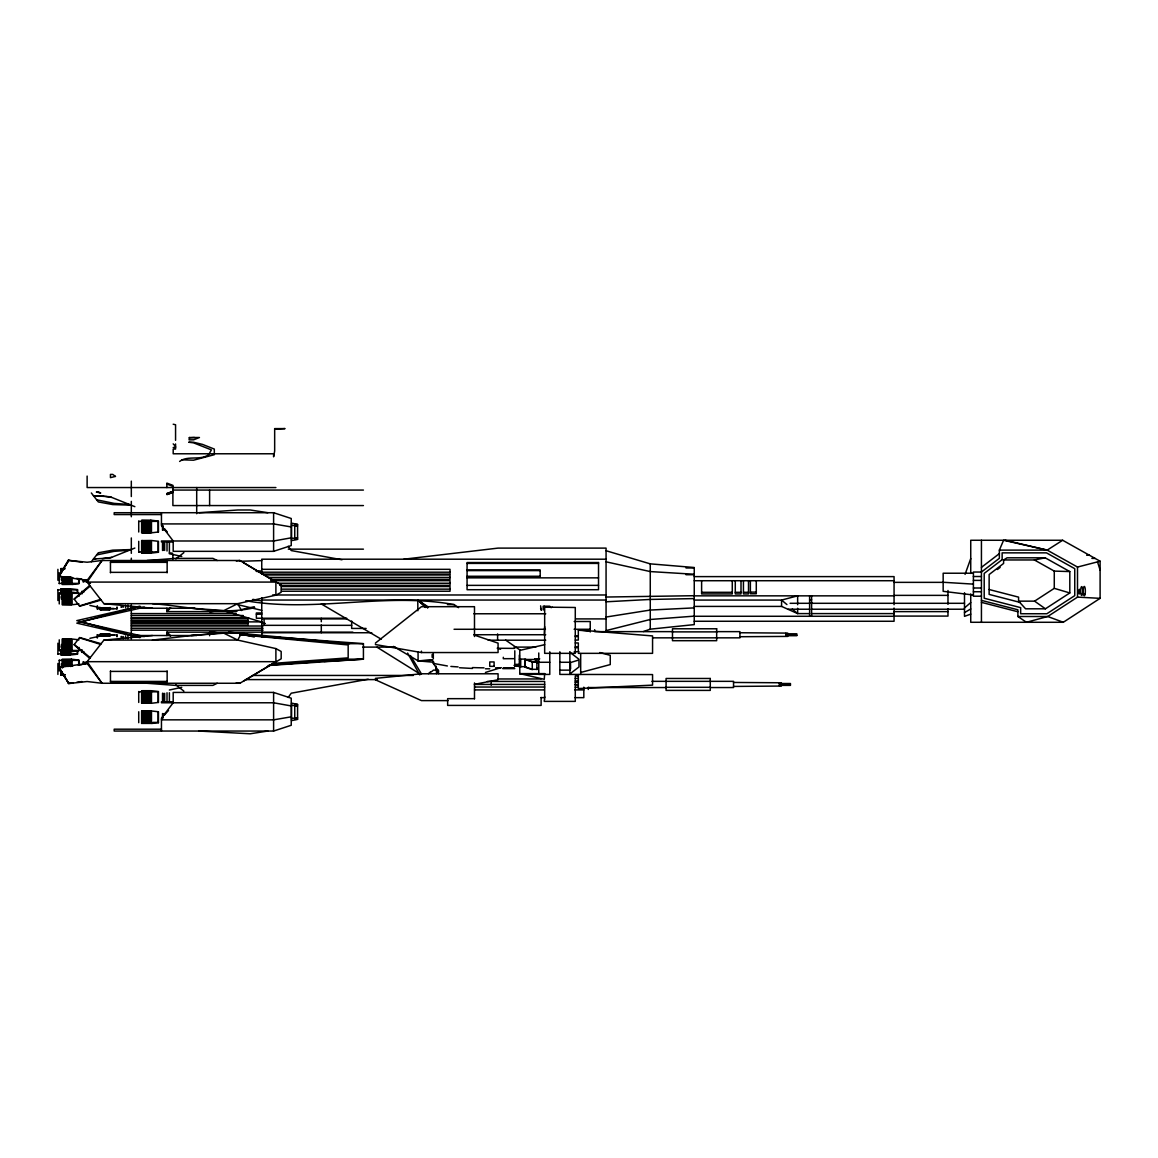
<?xml version="1.0" encoding="UTF-8"?>
<svg xmlns="http://www.w3.org/2000/svg" width="1158" height="1158" viewBox="0 0 1158 1158"><rect width="100%" height="100%" fill="white"/><g stroke="black" fill="none" stroke-linecap="round" stroke-linejoin="round"><path stroke-width="1.5" d="M438.129 670.641L436.016 669.946L436.001 666.371M965.063 574.368L970.737 558.576M981.434 596.211L973.4 596.211L973.4 572.038L981.434 572.038L999.368 558.301L999.368 550.108L1003.581 540.265L1047.194 550.108L1077.505 567.058L1100.1 561.21L1100.1 598.339L1063.29 622.28L970.737 622.28L970.737 593.967M436.016 669.845L436.262 666.357M241.052 634.063L254.195 636.987L254.673 636.133L241.53 633.194L237.708 640.084L103.93 640.084L87.125 661.681L87.125 664.099M90.469 583.429L87.125 582.083L102.005 560.501L87.125 562.238L68.264 560.313L58.783 576.25L87.125 580.361L102.005 560.501L239.88 560.501L281.177 584.964L281.177 592.288L275.894 595.154L237.708 603.68L103.93 603.68L87.125 582.083L87.125 579.666M58.783 576.887L68.872 560.197L58.783 576.25L62.315 576.684M288.168 697.463L291.266 693.193L368.215 679.225M91.337 561.746L98.314 552.786L112.731 550.151L131.042 549.572M170.414 607.661L166.853 611.612L236.464 611.612M164.986 714.341L168.503 710.476M170.631 607.892L166.853 611.612L166.853 608.24M89.716 585.427L74.04 598.99L79.67 606.227L101.093 600.047M964.498 607.95L970.737 602.58M74.242 599.251L90.237 586.093M428.388 673.652L430.544 671.886M431.283 671.901L433.454 670.135L436.523 670.135L436.523 673.652M375.366 643.139L421.454 606.691L474.49 606.691L474.49 636.524M179.62 461.449C187.437 455.268 199.625 460.667 208.527 454.92L211.393 449.897L193.545 442.834L188.696 442.24L193.545 442.24L202.549 444.411L214.317 449.072L214.317 454.689L193.545 460.204L181.748 459.798M175.842 558.909L183.876 552.656M569.881 673.942L578.957 666.965L578.957 659.249L569.881 652.258M981.434 567.362L999.426 553.567M997.414 569.504L1000.165 567.391M243.527 562.687L272.246 579.897M989.135 589.523L1018.577 597.137L1018.577 601.147L1034.586 601.147L1054.272 588.351L1069.804 592.954L1069.804 571.574L1045.182 557.809L1007.069 557.809L1003.61 559.965L1003.61 563.439L989.135 574.542L989.135 594.401L1020.386 602.478M1018.577 601.147L1025.597 608.804L1045.413 608.804L1069.804 592.954M1100.1 598.339L1077.505 597.123L1047.7 616.505L1026.48 622.28L1017.896 616.505L1017.896 609.788L981.434 600.365M999.368 550.108L1047.194 550.108L1062.653 540.265L1100.1 561.21M275.894 648.596L275.894 661.681L87.125 661.681L102.005 683.263L87.125 663.404L58.783 667.515L68.872 683.567L87.125 681.526L102.005 683.263L239.88 683.263L281.177 658.801L281.177 651.476L275.894 648.596L237.708 640.084L223.87 633.194L191.359 635.525L152.451 640.084M964.498 612.596L970.737 608.963M217.226 683.263L212.898 685.391L175.437 685.391L147.095 683.263M96.635 554.928L114.077 551.353L129.493 550.195M134.849 548.052L110.111 557.953L93.451 559.024M194.428 437.507L189.376 437.854M172.889 491.339L166.853 493.598L172.889 491.528M172.889 492.309L166.853 494.567L172.889 492.512M970.737 614.131L964.498 616.36L964.498 592.751M643.457 631.53L650.26 629.17L694.25 624.611L694.25 567.507L650.26 563.859L606.068 550.73M161.454 512.719L161.454 525.573L173.193 540.989L173.193 551.338L273.606 551.338L291.237 545.563L291.237 518.495L273.606 512.719L114.193 512.719L114.193 514.572L161.454 514.572M161.454 729.193L114.193 729.193L114.193 731.045L273.606 731.045L291.237 725.27L291.237 698.202L273.606 692.426L173.193 692.426L173.193 702.776L161.454 718.192L161.454 731.045M578.247 660.19L570.489 662.55L570.59 668.948M79.468 605.952L100.572 599.381M485.434 672.451L500.574 667.746L498.403 667.804A478.5 435.075 0 0 1 495.523 667.833M135.298 607.226L76.819 623.149L139.959 637.609M580.679 672.465L610.252 664.576L610.252 655.341L599.815 652.547M606.068 630.603L650.26 619.487L694.25 616.143M544.665 644.688L519.783 650.391L519.783 657.99M139.959 606.155L76.819 620.616L135.298 636.538M144.374 607.183L80.061 621.904L144.374 636.567M241.052 609.701L254.195 606.763L254.673 607.632C221.077 615.709 186.221 606.068 152.451 603.68M297.577 539.339L291.584 540.656L291.584 523.126L297.577 524.444L297.577 539.339L294.754 539.339M297.577 719.321L291.584 720.638L291.584 703.109L297.577 704.426L297.577 719.321L294.754 719.321M93.798 496.145L104.061 496.058M89.919 638.319L104.061 635.264L114.077 635.264M169.386 690.009L181.763 687.331M1003.61 559.965L1034.398 559.965L1045.182 557.809M474.49 684.335L498.07 679.76L498.07 673.782L421.454 673.782L375.366 678.371M291.237 537.819L273.606 540.989L161.454 540.989L161.454 541.987L173.193 541.987M291.237 716.816L273.606 719.842L161.454 719.842M111.573 557.36L102.7 558.663M606.068 617.04L650.26 610.049L694.25 607.878M267.831 731.045L250.2 733.781L198.959 731.045M236.319 561.008L239.88 560.501M68.264 683.452L73.403 682.742M76.833 682.265L81.972 681.555M497.694 668.137L501.197 667.688M515.151 665.85L518.639 665.387L514.036 665.387M62.315 667.08L58.783 667.515L68.872 683.567L58.783 666.863M67.642 666.443L72.954 665.807M78.266 665.17L81.798 664.735M403.896 559.198L498.07 548.11L606.068 548.11L606.068 631.009M78.976 603.94L71.984 604.751L71.984 592.187L78.976 593.012L78.976 596.37M228.56 611.612L237.462 610.758M103.93 640.084L152.451 635.525M291.584 538.412L297.577 537.877L294.754 537.877L294.754 525.92L297.577 525.92L291.584 525.37M291.584 718.394L297.577 717.844L294.754 717.844L294.754 705.888L297.577 705.888L291.584 705.352M191.359 635.525L218.587 633.194L241.53 633.194M218.587 610.874L209.612 611.612L220.338 610.802M147.095 560.501L175.437 558.373L212.898 558.373L217.226 560.501M272.376 663.447L348.167 657.86L348.167 644.948L239.764 634.685M269.51 665.112L349.629 659.177L363.424 659.177L363.424 643.674L284.723 637.783M198.959 512.719L237.882 509.983L250.2 509.983L267.831 512.719M268.12 665.517L363.424 659.177L324.066 661.479M393.517 646.41L418.11 660.871L432.195 659.959M272.202 664.489L279.353 664.084M288.299 663.563L299.039 662.926M306.19 662.521L318.711 661.783M606.068 601.798L650.26 599.439L694.25 598.599M458.568 607.646L454.153 604.606C385.31 591.97 314.585 612.958 245.814 600.741M418.052 651.925L418.11 660.871L432.571 660.277M240.126 561.283L261.751 560.631M606.068 597.036L694.25 595.704M739.933 636.726L787.73 636.408L787.73 633.108L739.933 632.746M733.535 686.433L781.332 686.057L781.332 682.771L733.535 682.453M274.663 429.271L285.056 428.605L274.663 428.605L274.663 451.041L273.606 456.817L273.606 453.777L173.193 453.777L173.193 449.058L175.567 449.058L175.567 443.963M173.193 447.466L175.567 447.466M87.125 476.068L87.125 487.547L275.894 487.561M172.889 490.066L363.424 490.066M363.424 505.568L172.889 505.568L172.889 485.347L166.853 483.089L166.853 487.561M150.829 520.362L142.246 520.246L142.246 525.616L150.829 525.616L150.829 520.246M142.246 520.579L150.829 520.579M142.246 520.883L150.829 520.883M138.728 521.361L158.168 521.361L158.168 531.71M142.246 521.65L150.829 521.65M142.246 521.795L150.829 521.795M142.246 522.403L150.829 522.403M142.246 523.025L150.829 523.025M142.246 523.763L150.829 523.763M161.454 523.923L273.606 523.923L291.237 526.948M142.246 524.313L150.829 524.313M142.246 524.487L150.829 524.487M294.754 524.444L297.577 524.444M142.246 524.777L150.829 524.777M142.246 525.327L150.829 525.327M142.246 527.744L150.829 527.744M142.246 528.569L150.829 528.569M142.246 528.743L150.829 528.743M142.246 529.307L150.829 529.307M142.246 529.495L150.829 529.495M142.246 530.046L150.829 529.886M142.246 530.494L150.829 530.494M142.246 530.798L150.829 530.668M142.246 531.276L150.829 531.232M142.246 531.421L150.829 531.421M142.246 531.754L150.829 531.754M142.246 532.188L150.829 532.188M142.246 532.492L150.829 532.492M142.246 532.709L150.829 532.709M1062.653 540.265L970.737 540.265L970.737 573.427M142.246 540.598L150.829 540.496L150.829 545.867L142.246 545.867L142.246 540.496M142.246 540.829L150.829 540.829M142.246 541.133L150.829 541.133M142.246 541.553L150.829 541.553M142.246 541.901L150.829 541.901M142.246 542.045L150.829 542.089M142.246 542.523L150.829 542.639M142.246 542.827L150.829 542.827M142.246 543.826L150.829 543.826M142.246 544.014L150.829 544.014M142.246 544.564L150.829 544.564M142.246 544.738L150.829 544.738M142.246 545.027L150.829 545.027M142.246 545.577L150.829 545.577M142.246 547.995L150.829 547.995M142.246 548.545L150.829 548.545M142.246 548.82L150.829 548.82M142.246 548.993L150.829 548.993M288.299 549.153L363.424 549.153M142.246 549.558L150.829 549.558M142.246 551.526L150.829 551.526M138.728 551.961L158.168 551.961L158.168 541.611M142.246 552.438L150.829 552.438M142.246 552.742L150.829 552.742M142.246 552.959L150.829 552.959M169.386 553.075L172.252 553.075M1086.638 555.218L1089.403 555.218M1091.878 558.402L1095.077 558.402M606.068 559.198L261.751 559.198L261.751 574.064L450.028 574.064L450.028 569.331L261.751 569.331M110.459 562.339L167.143 562.339M467.065 563.41L598.527 563.41M685.999 567.97L694.25 567.97M64.862 568.636L61.417 568.535L61.417 572.602M61.417 568.853L64.862 568.853M467.065 569.968L540.193 569.968L540.193 576.901L467.065 576.901M467.065 570.605L540.193 570.605M261.751 572.197L450.028 572.197M110.459 572.356L167.143 572.356M973.4 573.224L943.162 573.224L943.162 591.318L973.4 595.024M685.999 574.715L694.25 574.715M265.341 574.99L450.028 574.99L450.028 579.405L270.726 579.405M467.065 576.264L540.193 576.264M694.25 576.612L894.063 576.612L894.063 604.722M973.4 576.51L981.434 576.51M62.778 577.292L71.362 577.292M61.417 577.581L70.001 577.581M268.931 577.422L450.028 577.422M467.065 577.856L598.527 577.856M61.417 578.334L70.001 578.334M61.417 578.957L70.001 578.957M61.417 579.565L71.362 579.434M61.417 580.042L71.362 579.97M62.778 580.259L71.362 580.259M62.778 580.433L71.362 580.433M973.4 580.39L981.434 580.39M270.726 580.665L450.028 580.665L450.028 585.34L279.686 585.34M694.25 580.723L894.063 580.723M62.778 580.998L71.362 580.998M62.778 581.736L71.362 581.736M87.125 582.083L275.894 582.083L275.894 595.154M62.778 582.358L71.362 582.358M894.063 582.358L942.598 582.358M62.778 583.111L71.362 582.966M59.246 583.4L78.686 583.4L78.686 578.899M277.891 583.241L450.028 583.241M62.778 583.444L71.362 583.444M62.778 583.878L71.362 583.878M62.778 584.182L71.362 584.182M467.065 585.369L598.527 585.369M281.481 586.541L450.028 586.541L450.028 591.231L281.481 591.231M973.4 588.003L981.434 588.003M70.001 588.785L61.417 588.886L61.417 593.851M61.417 589.104L70.001 589.104M281.481 589.133L450.028 589.133M61.417 589.408L70.001 589.408M57.9 589.885L70.001 589.842M70.262 589.885L77.34 589.885L77.34 593.07M61.417 590.319L70.001 590.319M61.417 591.101L70.001 590.927M61.417 591.55L70.001 591.55M973.4 591.738L981.434 591.738M750.37 592.114L756.29 592.114M61.417 592.303L71.362 592.187L71.362 597.542L62.778 597.542L62.778 592.187M701.618 592.303L732.276 592.303M735.287 592.303L741.004 592.303M743.436 592.303L748.502 592.303M62.778 592.52L71.362 592.52M62.778 592.824L71.362 592.824M59.246 593.301L78.686 593.301L78.686 595.299M62.778 593.359L71.362 593.359M62.778 593.721L71.362 593.721M62.778 594.329L71.362 594.329M62.778 594.966L71.362 594.966M272.579 594.98L606.068 594.98M894.063 595.371L947.982 595.371M62.778 595.704L71.362 595.704M694.25 595.849L894.063 595.849M61.417 595.994L70.001 595.994L70.001 598.585L61.417 598.585M61.417 596.269L71.362 596.254M61.417 596.819L71.362 596.717M61.417 597.108L70.001 597.108M61.417 597.282L71.362 597.267M61.417 597.832L70.001 597.832M61.417 598.02L71.362 598.049L71.362 598.903L62.778 598.903L62.778 598.049M61.417 599.207L70.001 599.207M62.778 599.685L71.362 599.685M809.616 599.728L811.599 599.728M261.751 600.047L606.068 600.047M694.25 600.076L781.578 600.076L797.645 595.849L797.645 604.722M62.778 600.22L71.362 600.22M62.778 600.51L71.362 600.51M62.778 600.684L71.362 600.684M62.778 601.248L71.362 601.248M62.778 601.436L71.362 601.436M62.778 601.827L71.362 601.986M809.616 602.681L811.599 602.681M62.778 602.739L71.362 602.739M71.362 603.173L62.778 603.173L71.362 603.361M790.103 603.304L809.818 603.304M811.599 603.304L964.498 603.304M62.778 603.694L71.362 603.694M62.778 604.129L71.362 604.129M62.778 604.433L71.362 604.65L71.362 599.395L62.778 599.395L62.778 604.751L71.362 604.751M447.451 604.606L454.153 604.606M694.25 606.416L781.578 606.416L797.645 613.595L809.616 613.595M134.835 608.24L131.317 608.24L131.317 604.852M138.352 608.24L194.92 608.24M100.818 608.341L114.077 608.5M100.818 608.703L109.402 608.703M97.301 608.775L116.726 608.775L116.726 607.733M788.309 609.224L809.818 609.224M811.599 609.224L964.498 609.224M100.818 609.253L109.402 609.253M100.818 609.557L109.402 609.557M100.818 609.774L109.402 609.774M894.063 611.612L947.982 611.612M261.795 612.973L256.367 612.973L256.367 618.242L346.691 618.242M131.317 613.595L236.029 613.595M473.825 613.769L545.722 613.769M811.599 613.595L894.063 613.595M256.367 614.189L261.795 614.189M131.317 615.535L243.252 615.535M894.063 616.085L947.982 616.085L947.982 608.804M694.25 616.273L894.063 616.273M1017.896 616.505L1047.7 616.505L1063.29 622.28M131.317 617.735L248.666 617.735M131.317 618.705L248.029 618.705L248.029 625.059L131.317 625.059M261.751 618.908L346.3 618.908M575.584 618.908L606.068 618.908M131.317 620.529L248.029 620.529M694.25 621.267L894.063 621.267L894.063 608.008M574.209 621.513L590.233 621.513L590.233 631.993M131.317 621.875L262.287 621.875M131.317 623.236L248.029 623.236M261.751 623.467L265.37 623.467M351.67 625.334L264.082 625.334L264.082 620.167M131.317 626.029L263.112 626.029M544.665 626.695L544.274 634.729M131.317 628.229L263.112 628.229M366.116 628.447L351.67 628.447L351.67 621.021M454.052 629.272L545.432 629.272M574.107 629.272L590.233 629.272M131.317 630.169L263.112 630.169M672.48 631.631L594.662 631.631L594.662 629.691M716.672 631.631L739.933 631.631L739.933 637.841L653.025 637.841M672.48 631.877L716.672 631.877M352.857 632.152L166.853 632.152L166.853 635.525M261.751 632.746L371.761 632.746M785.819 633.802L796.82 633.802L796.82 635.67L785.819 635.67M109.402 633.991L100.818 633.875L100.818 636.031L109.402 636.031L109.402 633.875M100.818 634.208L109.402 634.208M100.818 634.512L109.402 634.512M473.767 634.729L545.707 634.729M97.301 634.989L116.726 634.989L116.726 636.031M785.819 635.279L796.82 635.279M100.818 635.424L109.402 635.424M196.701 635.525L131.317 635.525L131.317 638.912M575.28 635.742L578.32 635.742L578.32 630.198L590.233 631.11M575.28 636.596L578.32 636.596L578.32 640.084L575.28 640.084M62.778 639.332L71.362 639.332M62.778 639.636L71.362 639.636M62.778 640.07L71.362 640.07M488.198 640.2L545.722 640.2M62.778 640.591L71.362 640.548M62.778 641.025L71.362 641.025L62.778 641.329M62.778 641.778L71.362 641.778M62.778 641.937L71.362 641.937M62.778 642.516L71.362 642.328M575.28 642.965L578.32 642.965L578.32 646.859L575.28 646.859M62.778 643.255L71.362 643.081M62.778 643.53L71.362 643.53M285.013 638.362L349.629 643.674L363.424 643.674M62.778 644.08L71.362 644.08M61.417 644.557L70.001 644.557M61.417 645.18L70.001 645.18L70.001 647.771L61.417 647.771M61.417 645.744L71.362 645.715L71.362 644.861L62.778 644.861L62.778 645.715M61.417 645.932L70.001 645.932M61.417 646.482L71.362 646.497M61.417 646.656L70.001 646.656M61.417 646.946L71.362 647.047M362.7 647.105L395.153 647.105M514.138 647.105L535.763 647.105M62.778 647.336L71.362 647.336M61.417 647.481L71.362 647.51M575.28 647.713L578.32 647.713L578.32 651.201M62.778 648.06L71.362 648.06M514.789 648.393L498.403 648.277M62.778 650.029L71.362 650.029M59.246 650.463L78.686 650.463L78.686 648.466M62.778 650.521L71.362 650.521M62.778 650.941L71.362 650.941M62.778 651.245L71.362 651.245M61.417 651.462L71.362 651.578L71.362 649.435L62.778 649.435L62.778 651.578M574.194 651.78L579.058 651.78M375.366 644.543L421.454 652.547L498.07 652.547L498.07 643.139L474.49 635.134M578.32 653.344L652.562 653.344L652.562 635.93L578.32 629.952M61.417 653.445L70.001 653.445M57.9 653.865L77.34 653.865L77.34 650.695M61.417 653.923L70.001 653.923M61.417 654.357L70.001 654.357M433.309 654.559L432.137 654.559L432.137 657.295M61.417 654.661L70.001 654.661M70.001 654.878L61.417 654.979L61.417 652.837L70.001 652.837L70.001 654.979M514.224 658.656L503.31 658.699L503.31 657.281M534.707 658.801L539.715 658.801M519.334 659.249L520.695 659.249M62.778 659.582L71.362 659.582M62.778 659.886L71.362 659.886M59.246 660.364L78.686 660.364L78.686 664.866M62.778 660.436L71.362 660.436M62.778 660.798L71.362 660.798M62.778 661.406L71.362 661.406M525.11 667.109L525.11 659.249L532.318 661.696L537.124 661.783M62.778 662.029L71.362 662.029M537.124 661.942L532.318 661.942L525.11 659.481L534.634 659.481L536.907 661.942M538.76 662.275L549.775 662.275M559.835 662.275L569.881 662.275M62.778 662.767L71.362 662.767M62.778 663.505L71.362 663.331M61.417 663.722L70.001 663.288M62.778 663.78L71.362 663.78M61.417 664.2L70.001 664.2L70.001 666.183L61.417 666.183M62.778 664.33L71.362 664.33M519.334 664.374L514.789 664.374L514.789 650.782M61.417 664.808L70.001 664.808M61.417 665.43L70.001 665.43M514.789 666.009L519.334 666.009M520.695 666.661L525.949 666.661M503.31 667.848L514.224 667.848M502.731 668.615L514.789 668.615M537.124 669.324L532.318 669.324L525.11 666.878M559.835 670.135L569.881 670.135M110.459 671.408L167.143 671.408M436.523 671.886L438.477 671.886M538.76 674.043L519.783 674.043L519.783 667.471M61.417 674.607L64.862 674.607M61.417 674.911L64.862 674.911M64.862 675.128L61.417 675.23L61.417 671.162M252.878 675.447L413.348 675.447M578.32 675.968L575.28 675.968L575.28 701.386L544.274 701.386L544.274 699.997M575.28 678.472L578.32 678.472M497.969 678.964L541.119 678.964M245.67 679.601L377.291 679.601M575.28 680.947L578.32 680.947M651.94 681.338L733.535 681.338L733.535 687.548L710.274 687.548M110.459 681.425L167.143 681.425M487.286 681.44L544.665 681.44L544.665 699.736M575.28 682.308L578.32 682.308M779.421 683.51L790.422 683.51L790.422 685.377L779.421 685.377M780.999 683.9L790.422 683.9M474.519 684.436L544.636 684.436M575.28 684.566L578.32 684.566M575.28 684.827L578.32 684.827M779.421 684.986L790.422 684.986M474.737 687.027L544.665 687.027M575.28 687.302L578.32 687.302M666.082 687.302L710.274 687.302M588.264 687.548L666.082 687.548M474.519 689.907L544.405 689.907M574.86 689.907L583.82 689.907M142.246 690.704L150.829 690.704M150.829 691.022L142.246 690.805L142.246 696.059L150.829 696.059L150.829 690.805M142.246 691.326L150.829 691.326M138.728 691.804L150.829 691.76M151.09 691.804L158.168 691.804L158.168 702.153M142.246 692.238L150.829 692.238M142.246 692.846L150.829 692.846M142.246 693.02L150.829 693.02M142.246 693.468L150.829 693.468M142.246 694.207L150.829 694.207M142.246 694.771L150.829 694.771M142.246 694.945L150.829 694.945M142.246 695.22L150.829 695.22M142.246 695.77L150.829 695.77M544.665 696.696L544.274 697.652M541.119 697.652L544.665 697.652M574.933 697.652L583.82 697.652L583.82 687.172M142.246 698.187L150.829 698.187M142.246 698.737L150.829 698.737M474.49 698.665L447.654 698.665L447.654 705.41L541.119 705.41L541.119 697.434M142.246 699.186L150.829 699.027M142.246 699.939L150.829 699.75M447.972 700.604L421.454 700.604L375.366 679.76M142.246 700.937L150.829 701.111M142.246 701.241L150.829 701.241M142.246 701.864L150.829 701.676M173.193 701.777L161.454 701.777L161.454 702.776L273.606 702.776L291.237 705.946M142.246 702.211L150.829 702.211M142.246 702.631L150.829 702.631M142.246 702.935L150.829 702.935M142.246 703.152L150.829 703.152M294.754 704.426L297.577 704.426M142.246 711.273L150.829 711.273M142.246 711.577L150.829 711.577M142.246 711.996L150.829 711.996M142.246 712.344L150.829 712.488L142.246 712.532M142.246 712.966L150.829 712.966M142.246 713.096L150.829 713.096M142.246 713.27L150.829 713.27M142.246 713.878L150.829 713.719M142.246 714.269L150.829 714.269M142.246 714.457L150.829 714.457M142.246 715.022L150.829 715.022M142.246 715.181L150.829 715.181M142.246 716.02L150.829 716.02M142.246 718.438L150.829 718.438M142.246 718.988L150.829 718.988M142.246 719.263L150.829 719.436M142.246 720.001L150.829 720.001M142.246 720.739L150.829 720.739M142.246 721.362L150.829 721.362M142.246 721.97L150.829 722.114M142.246 722.447L150.829 722.447M152.856 722.404L158.168 722.404L158.168 712.054M142.246 722.881L150.829 722.881M142.246 723.185L150.829 723.185M485.434 668.788L489.762 668.803M256.352 571.097L261.751 571.241M256.352 571.415L261.751 571.56M131.042 505.149L112.731 504.57L98.314 501.935L91.337 492.975M1034.398 559.965L1054.272 571.097L1069.804 571.574M93.451 495.696L110.111 496.768L134.849 506.668M472.464 668.456L459.509 667.746M943.162 582.271L973.4 584.124M694.25 574.252L650.26 571.574L606.068 561.818M191.359 608.24L223.87 610.556L237.708 603.68L241.53 610.556M129.493 504.526L114.077 503.368L96.635 499.793M209.612 635.756L209.612 632.152L218.544 632.818M259.682 635.901L265.052 636.307M272.202 636.842L281.148 637.508M209.612 632.152L218.587 632.89M240.126 634.656L268.844 637.03M272.434 637.32L281.423 638.058M324.732 604.259L321.302 603.955L381.228 639.187M418.11 660.871L433.859 662.26M103.93 603.68L152.451 608.24M228.56 632.152L349.629 643.674M78.976 639.824L71.984 639.013L71.984 651.578L78.976 650.753L78.976 647.394M67.642 577.321L72.954 577.958M76.486 578.378L81.798 579.029M447.364 665.966L433.309 663.404L433.309 661.305M68.264 560.313L81.972 562.209M236.319 682.757L239.88 683.263M105.523 496.391L111.573 497.361M341.986 559.777L291.266 550.571L288.168 546.286M252.893 599.352L261.751 601.002M181.763 556.433L169.386 553.756L169.386 542.552M93.798 558.576L95.709 558.996M89.919 605.431L104.061 608.5M1005.274 540.265L1047.194 550.108M237.376 604.577L261.751 610.338M981.434 602.348L1017.81 611.742M101.093 643.718L79.67 637.537L74.04 644.774L89.716 658.337M224.073 610.787L261.751 622.049M497.202 648.205L500.574 649.247M79.468 637.797L100.572 644.384M166.853 484.058L172.889 486.317M377.03 647.206L419.341 673.565M417.85 610.773L417.792 600.047L428.214 606.966M272.246 663.867L243.527 681.078M505.655 640.128L520.362 650.275M1034.586 601.147L1045.413 608.804M425.42 607.487L417.792 600.047L427.765 607.675M175.842 684.856L183.876 691.109M417.792 600.047L427.664 607.82M74.242 644.514L90.237 657.672M786.933 604.577L781.578 600.076L781.578 606.416M792.289 609.079L797.645 613.595L797.645 608.268M170.631 635.872L166.853 632.152L170.414 636.104M551.237 607.704L549.746 606.213L543.16 606.213L543.16 609.89M173.193 443.876L175.567 446.467M164.986 529.423L167.331 532M433.309 663.404L438.477 670.873M410.439 655.558L421.44 673.927M407.616 653.083L419.761 674.911M541.322 610.237L540.598 608.254M1097.523 561.876L1100.1 570.069M1077.505 567.058L1077.505 597.123M1054.272 571.097L1054.272 588.351M981.434 540.265L981.434 622.28M947.982 590.493L947.982 604.331M811.599 595.849L811.599 616.244M809.616 595.849L809.616 616.244M785.819 633.296L785.819 636.162M779.421 683.003L779.421 685.869M756.29 580.723L756.29 593.764L750.37 593.764L750.37 580.723M748.502 580.723L748.502 593.953L743.436 593.953L743.436 580.723M741.004 580.723L741.004 593.953L735.287 593.953L735.287 580.723M732.276 580.723L732.276 593.953L701.618 593.953L701.618 580.723M650.26 563.859L650.26 629.17M588.264 687.287L588.264 689.488M580.679 653.561L580.679 674.419M578.32 674.578L578.32 688.547L652.562 685.131L652.562 674.578L559.835 674.419L559.835 651.78M569.881 651.78L569.881 674.419M549.775 651.78L549.775 674.419L538.76 674.419L538.76 652.982M544.202 606.213L544.202 609.89M541.264 609.89L540.598 605.851M537.124 659.018L537.124 663.158M537.124 668.18L537.124 669.411M536.907 661.696L536.907 669.556M532.275 661.783L532.275 669.642L524.849 667.109L524.849 659.09L520.695 659.09L520.695 667.109L519.334 667.109L519.334 655.124M514.789 664.88L514.789 666.212M497.607 633.947L497.607 639.781M491.209 682.38L491.209 685.218M474.49 682.945L474.49 698.795M438.477 670.352L438.477 673.652M433.309 653.59L433.309 658.902M421.454 651.143L421.454 652.547M321.302 618.285L321.302 621.745M321.302 625.016L321.302 632.746M273.606 512.719L273.606 551.338M273.606 692.426L273.606 731.045M261.751 597.731L261.751 636.972M209.612 490.066L209.612 505.568M196.701 487.561L196.701 513.718M175.567 440.315L175.567 424.754L173.193 424.219M172.889 554.045L172.889 559.097M169.386 692.745L169.386 701.212M167.143 572.79L167.143 561.905L110.459 561.905L110.459 572.79M167.143 670.974L167.143 681.859L110.459 681.859L110.459 670.974M167.013 542.552L167.013 551.02M167.013 692.745L167.013 701.212M164.653 528.772L164.653 530.176M164.653 543.145L164.653 550.426M164.653 693.338L164.653 700.619M164.653 713.589L164.653 714.993M163.177 526.05L163.177 530.176M163.177 543.145L163.177 550.426M163.177 693.338L163.177 700.619M163.177 713.589L163.177 717.714M162.525 525.11L162.525 530.234M162.525 543.088L162.525 550.484M162.525 693.28L162.525 700.677M162.525 713.531L162.525 718.655M150.829 703.268L150.829 697.898L142.246 697.898L142.246 703.268M141.623 520.246L141.623 532.81M141.623 540.496L141.623 553.061M141.623 690.704L141.623 703.268M141.623 710.954L141.623 723.504M138.728 521.071L138.728 532M138.728 541.322L138.728 552.25M138.728 691.514L138.728 702.443M138.728 711.765L138.728 722.693M131.317 481.135L131.317 496.521M131.317 501.385L131.317 516.772M131.317 537.949L131.317 553.336M131.317 558.199L131.317 561.21M131.317 610.02L131.317 633.744M127.959 605.012L127.959 607.834M127.959 635.93L127.959 638.753M125.571 605.229L125.571 607.834M125.571 635.93L125.571 638.536M123.226 606.517L123.226 607.241M123.226 636.524L123.226 638.753M121.749 606.517L121.749 607.241M121.749 636.524L121.749 637.247M121.098 606.56L121.098 607.299M121.098 636.466L121.098 637.204M117.016 606.951L117.016 609.065M117.016 634.7L117.016 636.813M110.024 607.458L110.024 609.875M110.024 633.875L110.024 636.307M109.402 609.875L109.402 607.733L100.818 607.733L100.818 609.875M100.196 607.458L100.196 609.875M100.196 633.875L100.196 636.307M97.301 605.706L97.301 609.065M97.301 634.7L97.301 638.058M85.185 579.622L85.185 581.866M85.185 661.898L85.185 664.127M83.709 579.622L83.709 581.866M83.825 591.42L83.825 592.158M83.825 651.607L83.825 652.345M83.709 661.898L83.709 664.127M83.058 579.651L83.058 581.909M83.058 661.84L83.058 664.113M82.348 591.42L82.348 593.663M82.348 650.101L82.348 652.345M81.697 591.376L81.697 593.634M81.697 650.13L81.697 652.388M78.976 578.942L78.976 583.69L71.984 584.5L71.984 577.393M78.976 664.822L78.976 660.074L71.984 659.264L71.984 666.371M77.615 592.954L77.615 589.596L70.638 588.785L70.638 592.635M77.615 650.81L77.615 654.154L70.638 654.979L70.638 651.129M70.638 577.234L70.638 580.665M70.638 595.892L70.638 598.918M70.638 644.847L70.638 647.872M70.638 663.1L70.638 666.53M70.001 577.031L70.001 579.565M70.001 588.886L70.001 592.303M70.001 651.462L70.001 652.215L61.417 652.215L61.417 649.913M62.778 666.458L62.778 667.587M62.156 577.393L62.156 584.5M62.156 592.187L62.156 604.751M62.156 639.013L62.156 651.578M62.156 659.264L62.156 667.963M60.795 568.535L60.795 572.385M60.795 588.785L60.795 594.242M60.795 649.522L60.795 654.979M60.795 671.379L60.795 675.23M59.246 572.761L59.246 583.69M59.246 593.012L59.246 603.94M59.246 639.824L59.246 650.753M59.246 660.074L59.246 671.003M57.9 569.345L57.9 580.274M57.9 589.596L57.9 600.524M57.9 643.226L57.9 654.169M57.9 663.476L57.9 674.419M484.001 667.833A478.5 435.075 0 0 1 472.464 667.587M458.076 666.907A478.5 435.075 0 0 1 450.882 666.429M1078.677 590.841C1079.242 600.452 1080.704 584.5 1078.677 590.841M189.434 437.507L189.072 439.837L193.545 439.837L199.451 437.507L189.434 437.507M1002.133 559.661L984.199 573.413L984.199 598.237L1020.661 607.646L1020.661 613.74L1046.89 613.74L1074.754 595.632L1074.754 568.679L1046.47 552.858L1002.133 552.858L1002.133 559.661M115.453 476.416L110.459 477.632L110.459 474.404L112.731 474.404L115.453 476.416M158.443 532L151.466 532.81L151.466 520.246L158.443 521.071L158.443 532M158.443 552.25L151.466 553.061L151.466 540.496L158.443 541.322L158.443 552.25M158.443 702.443L151.466 703.268L151.466 690.704L158.443 691.514L158.443 702.443M158.443 722.693L151.466 723.504L151.466 710.954L158.443 711.765L158.443 722.693M494.09 666.342L489.762 666.357L489.762 661.942L494.09 661.942L494.09 666.342M150.829 526.108L142.246 526.108L142.246 526.962L150.829 526.962L150.829 526.108M150.829 527.455L142.246 527.455L142.246 532.81L150.829 532.81L150.829 527.455M150.829 543.276L142.246 543.276L150.829 543.435M150.829 546.359L142.246 546.359L142.246 547.213L150.829 547.213L150.829 546.359M150.829 547.705L142.246 547.705L142.246 550.296L150.829 550.296L150.829 547.705M150.829 550.918L142.246 550.918L142.246 553.061L150.829 553.061L150.829 550.918M598.527 562.542L467.065 562.542L467.065 589.712L598.527 589.712L598.527 562.542M71.362 577.799L62.778 577.799L62.778 578.653L71.362 578.653L71.362 577.799M71.362 579.145L62.778 579.145L62.778 584.5L71.362 584.399L71.362 579.145M71.362 602.435L62.778 602.435L71.362 602.609M552.424 607.226L544.665 607.226L544.665 653.344L575.28 653.344L575.28 607.487L552.424 607.226M716.672 628.78L672.48 628.78L672.48 640.692L716.672 640.692L716.672 628.78M71.362 639.013L62.778 639.013L62.778 644.369L71.362 644.369L71.362 639.013M71.362 646.207L62.778 646.207L62.778 648.798L71.362 648.798L71.362 646.207M71.362 659.264L62.778 659.365L62.778 664.62L71.362 664.62L71.362 659.264M71.362 665.112L62.778 665.112L62.778 665.966L71.362 665.966L71.362 665.112M544.665 673.609L519.783 673.609L544.274 679.312L544.665 673.609M710.274 678.472L666.082 678.472L666.082 690.4L710.274 690.4L710.274 678.472M150.829 696.551L142.246 696.551L142.246 697.406L150.829 697.406L150.829 696.551M150.829 700.329L142.246 700.329L150.829 700.489M150.829 710.954L142.246 710.954L142.246 716.31L150.829 716.31L150.829 710.954M150.829 716.802L142.246 716.802L142.246 717.656L150.829 717.656L150.829 716.802M150.829 718.148L142.246 718.148L142.246 723.403L150.829 723.403L150.829 718.148M98.85 492.266L96.346 492.063L100.717 493.004L98.85 492.266M1085.147 593.851A4.646 1.071 -90 0 0 1084.409 586.469A4.646 1.071 -90 0 0 1083.295 592.954A4.646 1.071 -90 0 0 1085.147 593.851M1082.513 593.663A4.444 1.028 -90 0 0 1081.804 586.628A4.444 1.028 -90 0 0 1080.747 592.809A4.444 1.028 -90 0 0 1082.513 593.663"/></g></svg>
